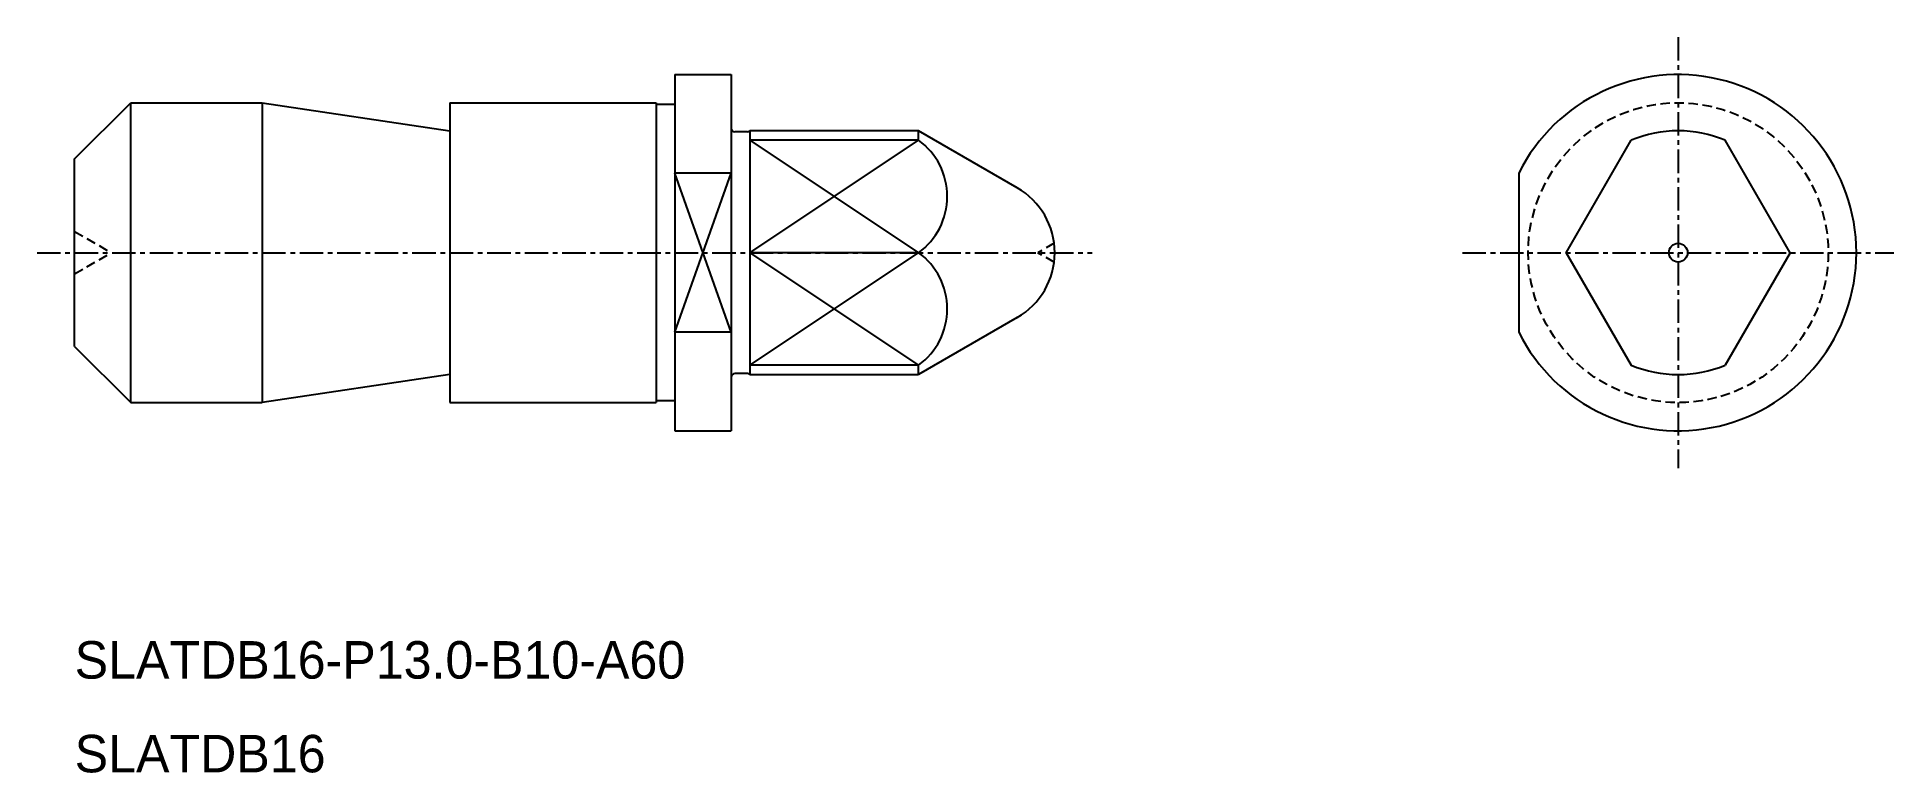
# Model space of a CAD drawing. Extents: x -1353.1 to -1254.1, y -838.3 to -799.1.
import ezdxf

# ---------------------------------------------------------------- set-up
doc = ezdxf.new("R2010")
doc.units = 0
doc.linetypes.add('CENTER', pattern=[2, 1.25, -0.25, 0.25, -0.25])
doc.linetypes.add('DASHED', pattern=[0.75, 0.5, -0.25])
doc.layers.get('0').update_dxf_attribs({"linetype": 'CONTINUOUS'})
doc.layers.add('CENTER', color=1, linetype='CENTER')

msp = doc.modelspace()

# ---------------------------------------------------------------- linework, layer by layer
at = {"color": 7, "linetype": 'CONTINUOUS'}
for p, q in [((-1319.079, -801.091), (-1316.079, -801.091)), ((-1319.079, -801.091), (-1319.079, -820.091)), ((-1316.079, -801.091), (-1316.079, -820.091)), ((-1351.079, -805.591), (-1348.079, -802.591)), ((-1348.079, -802.591), (-1341.079, -802.591)), ((-1341.079, -802.591), (-1341.079, -818.591)), ((-1341.079, -802.591), (-1331.079, -804.091)), ((-1331.079, -802.591), (-1331.079, -818.591)), ((-1331.079, -802.591), (-1320.079, -802.591)), ((-1320.079, -802.591), (-1320.079, -818.591)), ((-1319.079, -802.691), (-1320.079, -802.691)), ((-1315.212, -804.141), (-1315.879, -804.141)), ((-1306.079, -804.091), (-1315.079, -804.091)), ((-1315.079, -804.091), (-1315.079, -817.091)), ((-1306.079, -804.591), (-1306.079, -804.091)), ((-1300.821, -807.127), (-1306.079, -804.091)), ((-1271.544, -810.591), (-1268.079, -804.591)), ((-1259.615, -810.591), (-1263.079, -804.591)), ((-1351.079, -815.591), (-1351.079, -805.591)), ((-1271.544, -810.591), (-1268.079, -816.591)), ((-1259.615, -810.591), (-1263.079, -816.591)), ((-1300.821, -814.056), (-1306.079, -817.091)), ((-1351.079, -815.591), (-1348.079, -818.591)), ((-1306.079, -817.091), (-1306.079, -816.591)), ((-1331.079, -817.091), (-1341.079, -818.591)), ((-1315.212, -817.041), (-1315.879, -817.041)), ((-1315.079, -817.091), (-1306.079, -817.091)), ((-1348.079, -818.591), (-1341.079, -818.591)), ((-1331.079, -818.591), (-1320.079, -818.591)), ((-1319.079, -818.491), (-1320.079, -818.491)), ((-1319.079, -820.091), (-1316.079, -820.091))]:
    msp.add_line(p, q, dxfattribs=at)
at = {"color": 3, "linetype": 'CONTINUOUS'}
for p, q in [((-1315.079, -804.591), (-1306.079, -810.591)), ((-1315.079, -810.591), (-1306.079, -804.591)), ((-1316.079, -814.834), (-1319.079, -806.349)), ((-1319.079, -814.834), (-1316.079, -806.349)), ((-1315.079, -810.591), (-1306.079, -816.591)), ((-1315.079, -816.591), (-1306.079, -810.591))]:
    msp.add_line(p, q, dxfattribs=at)
for p, q in [((-1306.079, -804.591), (-1315.079, -804.591)), ((-1316.079, -806.349), (-1319.079, -806.349)), ((-1274.079, -806.349), (-1274.079, -814.834)), ((-1306.079, -810.591), (-1315.079, -810.591)), ((-1316.079, -814.834), (-1319.079, -814.834)), ((-1306.079, -816.591), (-1315.079, -816.591))]:
    msp.add_line(p, q)
at = {"color": 3, "linetype": 'DASHED'}
for p, q in [((-1351.079, -809.466), (-1349.131, -810.591)), ((-1351.079, -811.716), (-1349.131, -810.591)), ((-1298.853, -810.091), (-1299.719, -810.591)), ((-1298.853, -811.091), (-1299.719, -810.591))]:
    msp.add_line(p, q, dxfattribs=at)
msp.add_circle((-1265.579, -810.591), 8, dxfattribs=at)
at = {"color": 7, "linetype": 'CONTINUOUS'}
msp.add_circle((-1265.579, -810.591), 0.5, dxfattribs=at)
for centre, radius, start, end in [((-1265.579, -810.591), 9.5, 206.52535, 153.47465), ((-1315.879, -803.941), 0.2, 180, 270), ((-1315.212, -803.941), 0.2, 270, 311.40962), ((-1265.579, -810.591), 6.5, 67.38014, 112.61986), ((-1302.821, -810.591), 4, 300, 60), ((-1265.579, -810.591), 6.5, 247.38014, 292.61986), ((-1315.879, -817.241), 0.2, 90, 180), ((-1315.212, -817.241), 0.2, 48.59038, 90)]:
    msp.add_arc(centre, radius, start, end, dxfattribs=at)
for centre in [(-1308.258, -807.591), (-1308.258, -813.591)]:
    msp.add_arc(centre, 3.707, 305.98028, 54.01972)
at = {"layer": 'CENTER', "color": 1, "linetype": 'CENTER'}
for p, q in [((-1265.579, -799.091), (-1265.579, -822.091)), ((-1353.079, -810.591), (-1296.821, -810.591)), ((-1277.079, -810.591), (-1254.079, -810.591))]:
    msp.add_line(p, q, dxfattribs=at)
at = {"layer": 'CENTER', "color": 7, "linetype": 'CONTINUOUS'}
msp.add_line((-1348.079, -818.591), (-1348.079, -802.591), dxfattribs=at)

# ---------------------------------------------------------------- texts
at = {"color": 7, "linetype": 'CONTINUOUS'}
for s, p in [('SLATDB16-P13.0-B10-A60', (-1351.079, -833.313)), ('SLATDB16', (-1351.079, -838.313))]:
    msp.add_text(s, height=2, dxfattribs=at).set_placement(p)

doc.saveas('drawing.dxf')
